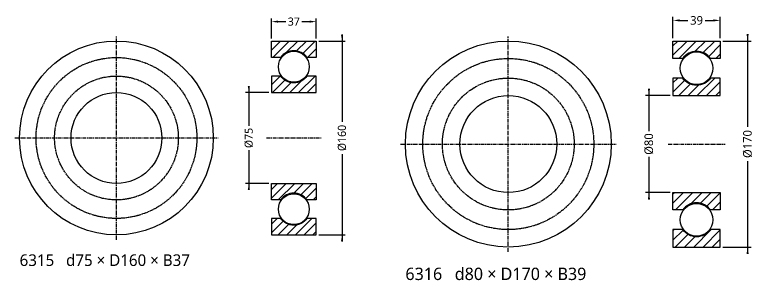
# Model space of a CAD drawing. Header units: millimetres. Extents: x -4 to 1724, y -1412 to 2.
# Drawn here: x -4 to 606, y -715 to -496 of the extents above; entities that cross this region are included whole.
import ezdxf

# ---------------------------------------------------------------- set-up
doc = ezdxf.new("R2010")
doc.units = ezdxf.units.MM
doc.linetypes.add('CENTER', pattern=[5.08, 3.175, -0.635, 0.635, -0.635])
doc.linetypes.add('DASHED', pattern=[1.524, 1.27, -0.254])
for name, color, linetype in [('문자', 7, 'CONTINUOUS'), ('숨은선', 3, 'DASHED'), ('외형선', 7, 'CONTINUOUS'), ('중심선', 1, 'CENTER'), ('치수', 4, 'CONTINUOUS'), ('해칭', 8, 'CONTINUOUS')]:
    doc.layers.add(name, color=color, linetype=linetype)
doc.styles.add('CH_KOR', font='malgun.ttf')
doc.dimstyles.new('CH_DIM', dxfattribs={"dimtxt": 2.5, "dimasz": 2, "dimexe": 1, "dimexo": 0.8, "dimgap": 0.8, "dimtad": 1, "dimdec": 0, "dimtxsty": 'CH_KOR', "dimcen": 2.5, "dimclrd": 4, "dimclre": 4, "dimclrt": 4, "dimazin": 3, "dimtfac": 1, "dimtmove": 0, "dimatfit": 3})

# ---------------------------------------------------------------- blocks, each defined once
blk = doc.blocks.new('_CLOSEDFILLED')
at = {"color": 0, "linetype": 'BYBLOCK'}
blk.add_solid([(-1, 0.16), (0, 0), (-1, -0.16)], dxfattribs=at)
blk = doc.blocks.new('*D46')
at = {"color": 4}
for p, q in [((167.13, 80), (189, 80)), ((186.33, 85.33), (186.33, 13.33)), ((186.33, -13.33), (186.33, -85.33)), ((167.13, -80), (189, -80))]:
    blk.add_line(p, q, dxfattribs=at)
at = {"layer": 'Defpoints'}
for p in [(165, 80), (186.33, 80), (165, -80)]:
    blk.add_point(p, dxfattribs=at)
at = {"layer": '치수', "color": 4, "xscale": 5.333333333333333, "yscale": 5.333333333333333}
for p, rotation in [((186.33, 80), 270), ((186.33, -80), 90)]:
    blk.add_blockref('_CLOSEDFILLED', p, dxfattribs=dict(at, rotation=rotation))
at = {"layer": '치수', "color": 4, "insert": (186.33, 0), "char_height": 6.667, "attachment_point": 5, "rotation": 90, "style": 'CH_KOR'}
blk.add_mtext('Ø160', dxfattribs=at)
blk = doc.blocks.new('*D47')
at = {"color": 4}
for p, q in [((109.33, 42.83), (109.33, 10)), ((125.87, 37.5), (106.67, 37.5)), ((109.33, -10), (109.33, -42.83)), ((125.87, -37.5), (106.67, -37.5))]:
    blk.add_line(p, q, dxfattribs=at)
at = {"layer": 'Defpoints'}
for p in [(109.33, 37.5), (128, 37.5), (128, -37.5)]:
    blk.add_point(p, dxfattribs=at)
at = {"layer": '치수', "color": 4, "xscale": 5.333333333333333, "yscale": 5.333333333333333}
for p, rotation in [((109.33, 37.5), 270), ((109.33, -37.5), 90)]:
    blk.add_blockref('_CLOSEDFILLED', p, dxfattribs=dict(at, rotation=rotation))
at = {"layer": '치수', "color": 4, "insert": (109.33, 0), "char_height": 6.667, "attachment_point": 5, "rotation": 90, "style": 'CH_KOR'}
blk.add_mtext('Ø75', dxfattribs=at)
blk = doc.blocks.new('*D48')
at = {"color": 4}
for p, q in [((128, 82.13), (128, 98.67)), ((165, 82.13), (165, 98.67)), ((133.33, 96), (139.83, 96)), ((153.17, 96), (159.67, 96))]:
    blk.add_line(p, q, dxfattribs=at)
at = {"layer": 'Defpoints'}
for p in [(128, 96), (128, 80), (165, 80)]:
    blk.add_point(p, dxfattribs=at)
at = {"layer": '치수', "color": 4, "xscale": 5.333333333333333, "yscale": 5.333333333333333, "rotation": 180}
blk.add_blockref('_CLOSEDFILLED', (128, 96), dxfattribs=at)
at = {"layer": '치수', "color": 4, "xscale": 5.333333333333333, "yscale": 5.333333333333333}
blk.add_blockref('_CLOSEDFILLED', (165, 96), dxfattribs=at)
at = {"layer": '치수', "color": 4, "insert": (146.5, 96), "char_height": 6.667, "attachment_point": 5, "style": 'CH_KOR'}
blk.add_mtext('37', dxfattribs=at)
blk = doc.blocks.new('*D49')
at = {"color": 4}
for p, q in [((197.67, 90.67), (197.67, 14.17)), ((177.27, 85), (200.5, 85)), ((197.67, -14.17), (197.67, -90.67)), ((177.27, -85), (200.5, -85))]:
    blk.add_line(p, q, dxfattribs=at)
at = {"layer": 'Defpoints'}
for p in [(175, 85), (197.67, 85), (175, -85)]:
    blk.add_point(p, dxfattribs=at)
at = {"layer": '치수', "color": 4, "xscale": 5.666666666666667, "yscale": 5.666666666666667}
for p, rotation in [((197.67, 85), 270), ((197.67, -85), 90)]:
    blk.add_blockref('_CLOSEDFILLED', p, dxfattribs=dict(at, rotation=rotation))
at = {"layer": '치수', "color": 4, "insert": (197.67, 0), "char_height": 7.083, "attachment_point": 5, "rotation": 90, "style": 'CH_KOR'}
blk.add_mtext('Ø170', dxfattribs=at)
blk = doc.blocks.new('*D50')
at = {"color": 4}
for p, q in [((116.17, 45.67), (116.17, 10.63)), ((133.73, 40), (113.33, 40)), ((116.17, -10.62), (116.17, -45.67)), ((133.73, -40), (113.33, -40))]:
    blk.add_line(p, q, dxfattribs=at)
at = {"layer": 'Defpoints'}
for p in [(116.17, 40), (136, 40), (136, -40)]:
    blk.add_point(p, dxfattribs=at)
at = {"layer": '치수', "color": 4, "xscale": 5.666666666666667, "yscale": 5.666666666666667}
for p, rotation in [((116.17, 40), 270), ((116.17, -40), 90)]:
    blk.add_blockref('_CLOSEDFILLED', p, dxfattribs=dict(at, rotation=rotation))
at = {"layer": '치수', "color": 4, "insert": (116.17, 0), "char_height": 7.083, "attachment_point": 5, "rotation": 90, "style": 'CH_KOR'}
blk.add_mtext('Ø80', dxfattribs=at)
blk = doc.blocks.new('*D51')
at = {"color": 4}
for p, q in [((136, 87.27), (136, 104.83)), ((175, 87.27), (175, 104.83)), ((141.67, 102), (148.42, 102)), ((162.58, 102), (169.33, 102))]:
    blk.add_line(p, q, dxfattribs=at)
at = {"layer": 'Defpoints'}
for p in [(136, 102), (136, 85), (175, 85)]:
    blk.add_point(p, dxfattribs=at)
at = {"layer": '치수', "color": 4, "xscale": 5.666666666666667, "yscale": 5.666666666666667, "rotation": 180}
blk.add_blockref('_CLOSEDFILLED', (136, 102), dxfattribs=at)
at = {"layer": '치수', "color": 4, "xscale": 5.666666666666667, "yscale": 5.666666666666667}
blk.add_blockref('_CLOSEDFILLED', (175, 102), dxfattribs=at)
at = {"layer": '치수', "color": 4, "insert": (155.5, 102), "char_height": 7.083, "attachment_point": 5, "style": 'CH_KOR'}
blk.add_mtext('39', dxfattribs=at)
blk = doc.blocks.new('BRG_6315')
at = {"layer": '해칭'}
h = blk.add_hatch(dxfattribs=at)
h.set_pattern_fill('ANSI31', scale=1.6)
h.paths.add_polyline_path([(128, 80), (165, 80), (165, 66.4), (157.33, 66.4, 0.51797), (135.67, 66.4), (128, 66.4)])
h = blk.add_hatch(dxfattribs=at)
h.set_pattern_fill('ANSI31', scale=1.6)
h.paths.add_polyline_path([(128, 37.5), (165, 37.5), (165, 51.1), (157.33, 51.1, -0.51797), (135.67, 51.1), (128, 51.1)])
h = blk.add_hatch(dxfattribs=at)
h.set_pattern_fill('ANSI31', scale=1.6)
h.paths.add_polyline_path([(128, -37.5), (165, -37.5), (165, -51.1), (157.33, -51.1, 0.51797), (135.67, -51.1), (128, -51.1)])
h = blk.add_hatch(dxfattribs=at)
h.set_pattern_fill('ANSI31', scale=1.6)
h.paths.add_polyline_path([(128, -80), (165, -80), (165, -66.4), (157.33, -66.4, -0.51797), (135.67, -66.4), (128, -66.4)])
at = {"layer": '숨은선'}
for radius in [66.4, 51.1]:
    blk.add_circle((0, 0), radius, dxfattribs=at)
at = {"layer": '외형선'}
for points in [[(128, 80), (165, 80), (165, 66.4), (157.33, 66.4, 0.51797), (135.67, 66.4), (128, 66.4)], [(128, 37.5), (165, 37.5), (165, 51.1), (157.33, 51.1, -0.51797), (135.67, 51.1), (128, 51.1)], [(128, -37.5), (165, -37.5), (165, -51.1), (157.33, -51.1, 0.51797), (135.67, -51.1), (128, -51.1)], [(128, -80), (165, -80), (165, -66.4), (157.33, -66.4, -0.51797), (135.67, -66.4), (128, -66.4)]]:
    blk.add_lwpolyline(points, format="xyb", close=True, dxfattribs=at)
for centre, radius in [((0, 0), 80), ((146.5, 58.75), 12.75), ((0, 0), 37.5), ((146.5, -58.75), 12.75)]:
    blk.add_circle(centre, radius, dxfattribs=at)
at = {"layer": '중심선'}
for p, q in [((0, -84), (0, 84)), ((-84, 0), (84, 0)), ((124, 0), (169, 0))]:
    blk.add_line(p, q, dxfattribs=at)
at = {"layer": '문자', "style": 'CH_KOR'}
blk.add_text('6315   d75 × D160 × B37', height=9.6, dxfattribs=at).set_placement((-80, -105.6))
at = {"layer": '치수'}
dim = blk.add_linear_dim(base=(128, 96), p1=(128, 80), p2=(165, 80), dimstyle='CH_DIM', override={"dimscale": 2.666667}, dxfattribs=at)
dim.commit()
dim.dimension.update_dxf_attribs({"geometry": '*D48', "text_midpoint": (146.5, 96)})
for base, p1, p2, text, picture, middle in [((186.33, 80), (165, 80), (165, -80), 'Ø160', '*D46', (186.33, 0)), ((109.33, 37.5), (128, 37.5), (128, -37.5), 'Ø75', '*D47', (109.33, 0))]:
    dim = blk.add_linear_dim(base=base, p1=p1, p2=p2, angle=90, text=text, dimstyle='CH_DIM', override={"dimscale": 2.666667}, dxfattribs=at)
    dim.commit()
    dim.dimension.update_dxf_attribs({"geometry": picture, "text_midpoint": middle})
blk = doc.blocks.new('BRG_6316')
at = {"layer": '해칭'}
h = blk.add_hatch(dxfattribs=at)
h.set_pattern_fill('ANSI31', scale=1.7)
h.paths.add_polyline_path([(136, 85), (175, 85), (175, 70.6), (166.97, 70.6, 0.51797), (144.03, 70.6), (136, 70.6)])
h = blk.add_hatch(dxfattribs=at)
h.set_pattern_fill('ANSI31', scale=1.7)
h.paths.add_polyline_path([(136, 40), (175, 40), (175, 54.4), (166.97, 54.4, -0.51797), (144.03, 54.4), (136, 54.4)])
h = blk.add_hatch(dxfattribs=at)
h.set_pattern_fill('ANSI31', scale=1.7)
h.paths.add_polyline_path([(136, -40), (175, -40), (175, -54.4), (166.97, -54.4, 0.51797), (144.03, -54.4), (136, -54.4)])
h = blk.add_hatch(dxfattribs=at)
h.set_pattern_fill('ANSI31', scale=1.7)
h.paths.add_polyline_path([(136, -85), (175, -85), (175, -70.6), (166.97, -70.6, -0.51797), (144.03, -70.6), (136, -70.6)])
at = {"layer": '숨은선'}
for radius in [70.6, 54.4]:
    blk.add_circle((0, 0), radius, dxfattribs=at)
at = {"layer": '외형선'}
for points in [[(136, 85), (175, 85), (175, 70.6), (166.97, 70.6, 0.51797), (144.03, 70.6), (136, 70.6)], [(136, 40), (175, 40), (175, 54.4), (166.97, 54.4, -0.51797), (144.03, 54.4), (136, 54.4)], [(136, -40), (175, -40), (175, -54.4), (166.97, -54.4, 0.51797), (144.03, -54.4), (136, -54.4)], [(136, -85), (175, -85), (175, -70.6), (166.97, -70.6, -0.51797), (144.03, -70.6), (136, -70.6)]]:
    blk.add_lwpolyline(points, format="xyb", close=True, dxfattribs=at)
for centre, radius in [((0, 0), 85), ((155.5, 62.5), 13.5), ((0, 0), 40), ((155.5, -62.5), 13.5)]:
    blk.add_circle(centre, radius, dxfattribs=at)
at = {"layer": '중심선'}
for p, q in [((0, -89), (0, 89)), ((-89, 0), (89, 0)), ((132, 0), (179, 0))]:
    blk.add_line(p, q, dxfattribs=at)
at = {"layer": '문자', "style": 'CH_KOR'}
blk.add_text('6316   d80 × D170 × B39', height=10.2, dxfattribs=at).set_placement((-85, -112.2))
at = {"layer": '치수'}
dim = blk.add_linear_dim(base=(136, 102), p1=(136, 85), p2=(175, 85), dimstyle='CH_DIM', override={"dimscale": 2.833333}, dxfattribs=at)
dim.commit()
dim.dimension.update_dxf_attribs({"geometry": '*D51', "text_midpoint": (155.5, 102)})
for base, p1, p2, text, picture, middle in [((197.67, 85), (175, 85), (175, -85), 'Ø170', '*D49', (197.67, 0)), ((116.17, 40), (136, 40), (136, -40), 'Ø80', '*D50', (116.17, 0))]:
    dim = blk.add_linear_dim(base=base, p1=p1, p2=p2, angle=90, text=text, dimstyle='CH_DIM', override={"dimscale": 2.833333}, dxfattribs=at)
    dim.commit()
    dim.dimension.update_dxf_attribs({"geometry": picture, "text_midpoint": middle})

msp = doc.modelspace()

# ---------------------------------------------------------------- block references
for name, p in [('BRG_6315', (80, -597.33)), ('BRG_6316', (403.67, -602.33))]:
    msp.add_blockref(name, p)

doc.saveas('drawing.dxf')
